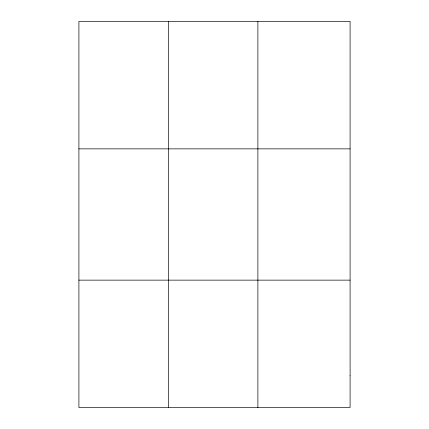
<?xml version="1.0" encoding="UTF-8"?>
<svg xmlns="http://www.w3.org/2000/svg" width="429" height="429" viewBox="0 0 429 429"><rect width="100%" height="100%" fill="white"/><g stroke="black" fill="none" stroke-linecap="round" stroke-linejoin="round"><path stroke-width="0.64" d="M168.399 21.45L168.399 407.55M257.888 21.45L257.888 407.55M78.909 148.863L350.091 148.863M78.909 280.137L350.091 280.137M350.091 375.697L350.091 407.55L78.909 407.55L78.909 21.45L350.091 21.45L350.091 375.697"/></g></svg>
